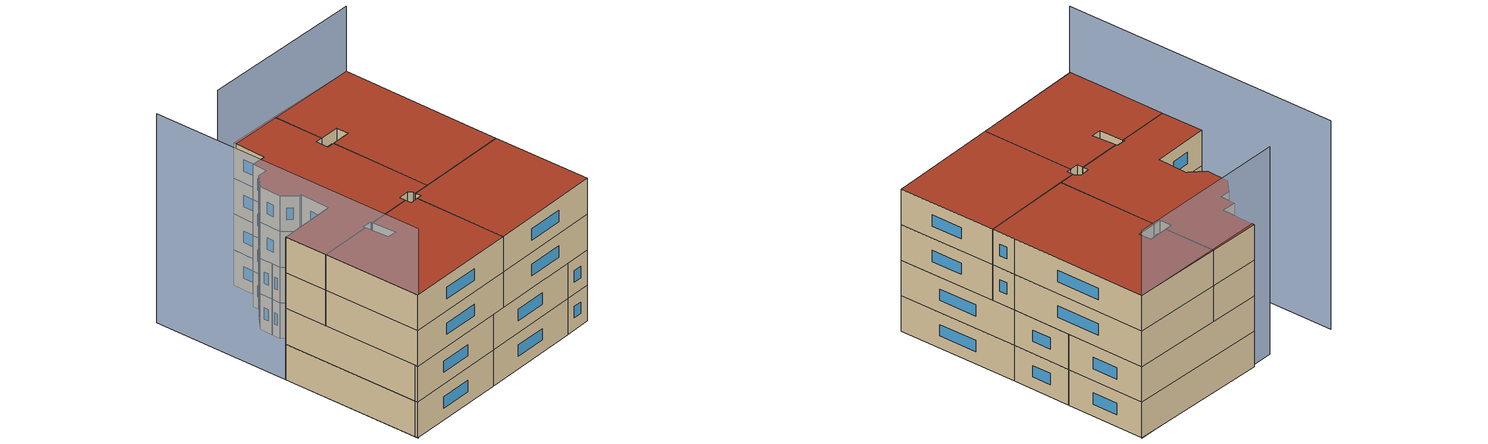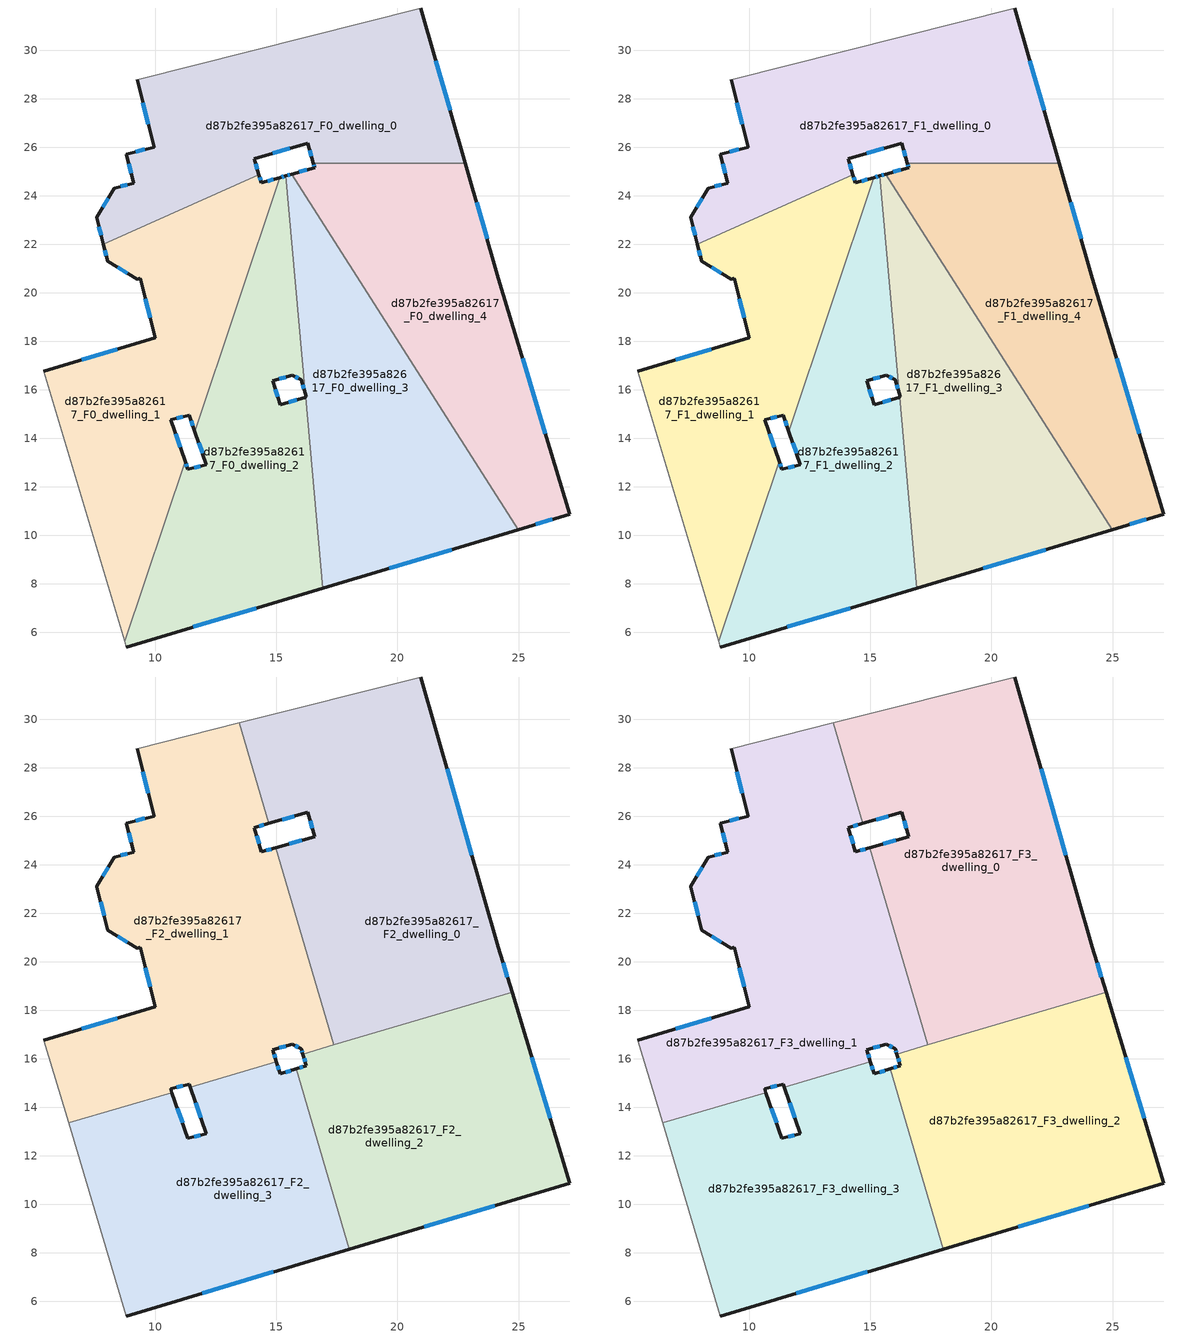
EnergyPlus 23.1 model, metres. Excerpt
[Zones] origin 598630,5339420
d87b2fe395a82617_F0_dwelling_0
 floor ground (EU_floor_Construction): 20.96,31.75 22.8,25.35 16.53,25.35 16.3,26.17 14.1,25.54 14.29,24.88 7.87,22 7.59,23.1 8.31,24.32 9.12,24.53 8.82,25.72 9.97,26.01 9.26,28.78 z0
 wall outside (EU_wall_Construction): 14.29,24.88 14.1,25.54 16.3,26.17 16.53,25.35 / 9.26,28.78 9.97,26.01 8.82,25.72 9.12,24.53 8.31,24.32 7.59,23.1 7.87,22 / 22.8,25.35 20.96,31.75 z0:3
 wall to d87b2fe395a82617_F0_dwelling_1 (EU_wall_Construction): 7.87,22 14.29,24.88 z0:3
 wall adiabatic (EU_wall_Construction): 20.96,31.75 9.26,28.78 z0:3
 wall to d87b2fe395a82617_F0_dwelling_4 (EU_wall_Construction): 16.53,25.35 22.8,25.35 z0:3
 window (EU_Window_Construction): 16.38,25.89 16.45,25.63 / 14.85,25.75 15.55,25.95 / 14.22,25.1 14.16,25.31 / 7.69,22.73 7.78,22.38 / 8.07,23.9 7.84,23.52 / 8.84,24.45 8.59,24.39 / 8.92,25.31 9.02,24.93 / 9.58,25.91 9.21,25.82 / 9.5,27.84 9.73,26.95 / 22.17,27.53 21.59,29.57 z1.02:1.98
d87b2fe395a82617_F0_dwelling_1
 floor ground (EU_floor_Construction): 15.14,24.75 11.64,14.28 11.41,14.96 10.64,14.75 11.24,13.06 8.75,5.62 5.41,16.77 10.01,18.14 9.39,20.59 9.28,20.56 8.05,21.29 7.87,22 14.29,24.88 14.39,24.53 z0
 wall outside (EU_wall_Construction): 7.87,22 8.05,21.29 9.28,20.56 9.39,20.59 10.01,18.14 5.41,16.77 / 15.14,24.75 14.39,24.53 14.29,24.88 / 11.24,13.06 10.64,14.75 11.41,14.96 11.64,14.28 z0:3
 wall to d87b2fe395a82617_F0_dwelling_2 (EU_wall_Construction): 11.64,14.28 15.14,24.75 / 8.75,5.62 11.24,13.06 z0:3
 wall adiabatic (EU_wall_Construction): 5.41,16.77 8.75,5.62 z0:3
 window (EU_Window_Construction): 9.6,19.76 9.8,18.98 / 8.47,21.04 8.86,20.81 / 7.93,21.76 7.99,21.54 / 14.35,24.65 14.32,24.76 / 14.89,24.67 14.64,24.61 / 11.49,14.72 11.56,14.51 / 10.9,14.82 11.15,14.89 / 11.04,13.64 10.85,14.18 / 8.45,17.67 6.98,17.23 z1.02:1.98
d87b2fe395a82617_F0_dwelling_2
 floor ground (EU_floor_Construction): 15.39,24.82 16.2,15.85 16.04,16.4 15.66,16.61 14.86,16.36 15.16,15.38 16.21,15.7 16.92,7.82 8.82,5.39 8.75,5.62 11.24,13.06 11.36,12.71 12.12,12.92 11.64,14.28 15.14,24.75 z0
 wall outside (EU_wall_Construction): 11.64,14.28 12.12,12.92 11.36,12.71 11.24,13.06 / 15.39,24.82 15.14,24.75 / 16.21,15.7 15.16,15.38 14.86,16.36 15.66,16.61 16.04,16.4 16.2,15.85 / 8.82,5.39 16.92,7.82 z0:3
 wall to d87b2fe395a82617_F0_dwelling_3 (EU_wall_Construction): 16.2,15.85 15.39,24.82 / 16.92,7.82 16.21,15.7 z0:3
 wall adiabatic (EU_wall_Construction): 8.75,5.62 8.82,5.39 z0:3
 window (EU_Window_Construction): 11.32,12.83 11.28,12.94 / 11.86,12.85 11.62,12.78 / 11.81,13.81 11.96,13.38 / 15.31,24.79 15.23,24.77 / 16.09,16.22 16.14,16.04 / 15.79,16.54 15.91,16.47 / 15.13,16.44 15.39,16.52 / 15.05,15.71 14.96,16.03 / 15.85,15.59 15.51,15.49 / 11.58,6.21 14.16,6.99 z1.02:1.98
d87b2fe395a82617_F0_dwelling_3
 floor ground (EU_floor_Construction): 15.64,24.89 24.98,10.23 16.92,7.82 16.21,15.7 16.24,15.71 16.2,15.85 15.39,24.82 z0
 wall outside (EU_wall_Construction): 16.2,15.85 16.24,15.71 16.21,15.7 / 15.64,24.89 15.39,24.82 / 16.92,7.82 24.98,10.23 z0:3
 wall to d87b2fe395a82617_F0_dwelling_4 (EU_wall_Construction): 24.98,10.23 15.64,24.89 z0:3
 window (EU_Window_Construction): 15.55,24.87 15.47,24.84 / 19.66,8.64 22.24,9.41 z1.02:1.98
d87b2fe395a82617_F0_dwelling_4
 floor ground (EU_floor_Construction): 22.8,25.35 24.16,20.6 27.1,10.87 24.98,10.23 15.64,24.89 16.58,25.16 16.53,25.35 z0
 wall outside (EU_wall_Construction): 24.98,10.23 27.1,10.87 24.16,20.6 22.8,25.35 / 16.53,25.35 16.58,25.16 15.64,24.89 z0:3
 window (EU_Window_Construction): 25.7,10.44 26.38,10.65 / 16.26,25.07 15.96,24.98 / 16.55,25.28 16.57,25.22 / 23.7,22.22 23.26,23.73 / 26.1,14.18 25.16,17.29 z1.02:1.98
d87b2fe395a82617_F1_dwelling_0
 floor to d87b2fe395a82617_F0_dwelling_0 (EU_floor_Construction): 20.96,31.75 22.8,25.35 16.53,25.35 16.3,26.17 14.1,25.54 14.29,24.88 7.87,22 7.59,23.1 8.31,24.32 9.12,24.53 8.82,25.72 9.97,26.01 9.26,28.78 z3
 wall outside (EU_wall_Construction): 14.29,24.88 14.1,25.54 16.3,26.17 16.53,25.35 / 9.26,28.78 9.97,26.01 8.82,25.72 9.12,24.53 8.31,24.32 7.59,23.1 7.87,22 / 22.8,25.35 20.96,31.75 z3:6
 wall to d87b2fe395a82617_F1_dwelling_1 (EU_wall_Construction): 7.87,22 14.29,24.88 z3:6
 wall adiabatic (EU_wall_Construction): 20.96,31.75 9.26,28.78 z3:6
 wall to d87b2fe395a82617_F1_dwelling_4 (EU_wall_Construction): 16.53,25.35 22.8,25.35 z3:6
 window (EU_Window_Construction): 16.38,25.89 16.45,25.63 / 14.85,25.75 15.55,25.95 / 14.22,25.1 14.16,25.31 / 7.69,22.73 7.78,22.38 / 8.07,23.9 7.84,23.52 / 8.84,24.45 8.59,24.39 / 8.92,25.31 9.02,24.93 / 9.58,25.91 9.21,25.82 / 9.5,27.84 9.73,26.95 / 22.17,27.53 21.59,29.57 z4.02:4.98
d87b2fe395a82617_F1_dwelling_1
 floor to d87b2fe395a82617_F0_dwelling_1 (EU_floor_Construction): 15.14,24.75 11.64,14.28 11.41,14.96 10.64,14.75 11.24,13.06 8.75,5.62 5.41,16.77 10.01,18.14 9.39,20.59 9.28,20.56 8.05,21.29 7.87,22 14.29,24.88 14.39,24.53 z3
 wall outside (EU_wall_Construction): 7.87,22 8.05,21.29 9.28,20.56 9.39,20.59 10.01,18.14 5.41,16.77 / 15.14,24.75 14.39,24.53 14.29,24.88 / 11.24,13.06 10.64,14.75 11.41,14.96 11.64,14.28 z3:6
 wall to d87b2fe395a82617_F1_dwelling_2 (EU_wall_Construction): 11.64,14.28 15.14,24.75 / 8.75,5.62 11.24,13.06 z3:6
 wall adiabatic (EU_wall_Construction): 5.41,16.77 8.75,5.62 z3:6
 window (EU_Window_Construction): 9.6,19.76 9.8,18.98 / 8.47,21.04 8.86,20.81 / 7.93,21.76 7.99,21.54 / 14.35,24.65 14.32,24.76 / 14.89,24.67 14.64,24.61 / 11.49,14.72 11.56,14.51 / 10.9,14.82 11.15,14.89 / 11.04,13.64 10.85,14.18 / 8.45,17.67 6.98,17.23 z4.02:4.98
d87b2fe395a82617_F1_dwelling_2
 floor to d87b2fe395a82617_F0_dwelling_2 (EU_floor_Construction): 15.39,24.82 16.2,15.85 16.04,16.4 15.66,16.61 14.86,16.36 15.16,15.38 16.21,15.7 16.92,7.82 8.82,5.39 8.75,5.62 11.24,13.06 11.36,12.71 12.12,12.92 11.64,14.28 15.14,24.75 z3
 wall outside (EU_wall_Construction): 11.64,14.28 12.12,12.92 11.36,12.71 11.24,13.06 / 15.39,24.82 15.14,24.75 / 16.21,15.7 15.16,15.38 14.86,16.36 15.66,16.61 16.04,16.4 16.2,15.85 / 8.82,5.39 16.92,7.82 z3:6
 wall to d87b2fe395a82617_F1_dwelling_3 (EU_wall_Construction): 16.2,15.85 15.39,24.82 / 16.92,7.82 16.21,15.7 z3:6
 wall adiabatic (EU_wall_Construction): 8.75,5.62 8.82,5.39 z3:6
 window (EU_Window_Construction): 11.32,12.83 11.28,12.94 / 11.86,12.85 11.62,12.78 / 11.81,13.81 11.96,13.38 / 15.31,24.79 15.23,24.77 / 16.09,16.22 16.14,16.04 / 15.79,16.54 15.91,16.47 / 15.13,16.44 15.39,16.52 / 15.05,15.71 14.96,16.03 / 15.85,15.59 15.51,15.49 / 11.58,6.21 14.16,6.99 z4.02:4.98
d87b2fe395a82617_F1_dwelling_3
 floor to d87b2fe395a82617_F0_dwelling_3 (EU_floor_Construction): 15.64,24.89 24.98,10.23 16.92,7.82 16.21,15.7 16.24,15.71 16.2,15.85 15.39,24.82 z3
 wall outside (EU_wall_Construction): 16.2,15.85 16.24,15.71 16.21,15.7 / 15.64,24.89 15.39,24.82 / 16.92,7.82 24.98,10.23 z3:6
 wall to d87b2fe395a82617_F1_dwelling_4 (EU_wall_Construction): 24.98,10.23 15.64,24.89 z3:6
 window (EU_Window_Construction): 15.55,24.87 15.47,24.84 / 19.66,8.64 22.24,9.41 z4.02:4.98
d87b2fe395a82617_F1_dwelling_4
 floor to d87b2fe395a82617_F0_dwelling_4 (EU_floor_Construction): 22.8,25.35 24.16,20.6 27.1,10.87 24.98,10.23 15.64,24.89 16.58,25.16 16.53,25.35 z3
 wall outside (EU_wall_Construction): 24.98,10.23 27.1,10.87 24.16,20.6 22.8,25.35 / 16.53,25.35 16.58,25.16 15.64,24.89 z3:6
 window (EU_Window_Construction): 25.7,10.44 26.38,10.65 / 16.26,25.07 15.96,24.98 / 16.55,25.28 16.57,25.22 / 23.7,22.22 23.26,23.73 / 26.1,14.18 25.16,17.29 z4.02:4.98
d87b2fe395a82617_F2_dwelling_0
 floor to d87b2fe395a82617_F1_dwelling_0 (EU_floor_Construction): 20.96,31.75 22.8,25.35 16.53,25.35 16.3,26.17 14.69,25.71 13.48,29.85 z6
 floor to d87b2fe395a82617_F1_dwelling_4 (EU_floor_Construction): 22.8,25.35 24.16,20.6 24.73,18.73 20.37,17.45 15.64,24.89 16.58,25.16 16.53,25.35 z6
 floor to d87b2fe395a82617_F1_dwelling_3 (EU_floor_Construction): 15.64,24.89 20.37,17.45 17.38,16.57 15.58,22.68 15.39,24.82 z6
 floor to d87b2fe395a82617_F1_dwelling_2 (EU_floor_Construction): 15.39,24.82 15.58,22.68 15.05,24.48 15.14,24.75 z6
 floor to d87b2fe395a82617_F1_dwelling_1 (EU_floor_Construction): 15.14,24.75 15.05,24.48 14.99,24.7 z6
 wall outside (EU_wall_Construction): 14.69,25.71 16.3,26.17 16.58,25.16 14.99,24.7 / 24.73,18.73 24.16,20.6 20.96,31.75 z6:9
 wall to d87b2fe395a82617_F2_dwelling_1 (EU_wall_Construction): 13.47,29.85 14.69,25.71 / 14.99,24.7 17.38,16.57 z6:9
 wall adiabatic (EU_wall_Construction): 20.96,31.75 13.47,29.85 z6:9
 wall to d87b2fe395a82617_F2_dwelling_2 (EU_wall_Construction): 17.38,16.57 24.73,18.73 z6:9
 window (EU_Window_Construction): 16.04,25 15.53,24.86 / 16.4,25.82 16.49,25.5 / 15.24,25.86 15.75,26.01 / 23.07,24.39 22.05,27.95 / 24.54,19.37 24.36,19.97 z7.02:7.98
d87b2fe395a82617_F2_dwelling_1
 floor to d87b2fe395a82617_F1_dwelling_1 (EU_floor_Construction): 14.99,24.7 15.05,24.48 11.87,14.95 11.45,14.83 11.41,14.96 10.64,14.75 10.7,14.6 6.44,13.35 5.41,16.77 10.01,18.14 9.39,20.59 9.28,20.56 8.05,21.29 7.87,22.01 14.29,24.88 14.39,24.53 z6
 floor to d87b2fe395a82617_F1_dwelling_0 (EU_floor_Construction): 13.48,29.85 14.69,25.71 14.1,25.54 14.29,24.88 7.87,22.01 7.59,23.1 8.31,24.32 9.12,24.53 8.82,25.72 9.97,26.01 9.26,28.78 z6
 floor to d87b2fe395a82617_F1_dwelling_2 (EU_floor_Construction): 15.05,24.48 15.58,22.68 16.16,16.21 16.1,16.19 16.04,16.4 15.66,16.61 14.86,16.36 15.01,15.87 11.87,14.95 z6
 floor to d87b2fe395a82617_F1_dwelling_3 (EU_floor_Construction): 15.58,22.68 17.38,16.57 16.16,16.21 z6
 wall outside (EU_wall_Construction): 15.01,15.87 14.86,16.36 15.66,16.61 16.04,16.4 16.1,16.19 / 10.7,14.6 10.64,14.75 11.41,14.96 11.45,14.83 / 9.26,28.78 9.97,26.01 8.82,25.72 9.12,24.53 8.31,24.32 7.59,23.1 7.6,23.07 8.05,21.29 9.28,20.56 9.39,20.59 10.01,18.14 5.41,16.77 / 14.99,24.7 14.39,24.53 14.1,25.54 14.69,25.71 z6:9
 wall to d87b2fe395a82617_F2_dwelling_3 (EU_wall_Construction): 11.45,14.83 15.01,15.87 / 6.44,13.35 10.7,14.6 z6:9
 wall adiabatic (EU_wall_Construction): 5.41,16.77 6.44,13.35 / 13.47,29.85 9.26,28.78 z6:9
 wall to d87b2fe395a82617_F2_dwelling_2 (EU_wall_Construction): 16.1,16.19 17.38,16.57 z6:9
 window (EU_Window_Construction): 15.79,16.54 15.91,16.47 / 15.13,16.44 15.39,16.52 / 14.96,16.04 14.91,16.19 / 10.9,14.82 11.15,14.89 / 8.45,17.67 6.98,17.23 / 9.6,19.76 9.8,18.98 / 8.47,21.04 8.86,20.81 / 7.75,22.47 7.9,21.9 / 8.07,23.9 7.84,23.52 / 8.84,24.45 8.59,24.39 / 8.92,25.31 9.02,24.93 / 9.58,25.91 9.21,25.82 / 9.5,27.84 9.73,26.95 / 14.3,25.59 14.49,25.65 / 14.29,24.87 14.2,25.2 / 14.78,24.65 14.59,24.59 / 16.06,16.33 16.08,16.26 z7.02:7.98
d87b2fe395a82617_F2_dwelling_2
 floor to d87b2fe395a82617_F1_dwelling_3 (EU_floor_Construction): 20.37,17.45 24.98,10.23 18.01,8.14 16.4,13.63 16.21,15.7 16.24,15.71 16.2,15.85 16.16,16.21 z6
 floor to d87b2fe395a82617_F1_dwelling_2 (EU_floor_Construction): 16.21,15.7 16.4,13.63 15.82,15.58 z6; 16.16,16.21 16.2,15.85 16.1,16.19 z6
 floor to d87b2fe395a82617_F1_dwelling_4 (EU_floor_Construction): 24.73,18.73 27.1,10.87 24.98,10.23 20.37,17.45 z6
 wall outside (EU_wall_Construction): 18.01,8.14 27.1,10.87 24.73,18.73 / 16.1,16.19 16.24,15.71 15.82,15.58 z6:9
 wall to d87b2fe395a82617_F2_dwelling_3 (EU_wall_Construction): 15.82,15.58 18.01,8.14 z6:9
 window (EU_Window_Construction): 26.3,13.54 25.54,16.06 / 21.11,9.07 24.01,9.94 / 16.1,15.66 15.97,15.62 / 16.15,16.03 16.19,15.87 z7.02:7.98
d87b2fe395a82617_F2_dwelling_3
 floor to d87b2fe395a82617_F1_dwelling_2 (EU_floor_Construction): 15.82,15.58 16.4,13.63 16.92,7.82 8.82,5.39 8.75,5.62 11.24,13.06 11.36,12.71 12.12,12.92 11.64,14.28 11.87,14.95 15.01,15.87 15.16,15.38 z6
 floor to d87b2fe395a82617_F1_dwelling_1 (EU_floor_Construction): 11.87,14.95 11.64,14.28 11.45,14.83 z6; 10.7,14.6 11.24,13.06 8.75,5.62 6.44,13.35 z6
 floor to d87b2fe395a82617_F1_dwelling_3 (EU_floor_Construction): 16.4,13.63 18.01,8.14 16.92,7.82 z6
 wall outside (EU_wall_Construction): 11.45,14.83 12.12,12.92 11.36,12.71 10.7,14.6 / 15.82,15.58 15.16,15.38 15.01,15.87 / 8.82,5.39 18.01,8.14 z6:9
 wall adiabatic (EU_wall_Construction): 6.44,13.35 8.82,5.39 z6:9
 window (EU_Window_Construction): 11.86,12.85 11.62,12.78 / 11.68,14.18 11.89,13.57 / 15.11,15.55 15.06,15.7 / 15.6,15.51 15.38,15.45 / 11.95,6.33 14.88,7.2 / 11.13,13.36 10.92,13.96 z7.02:7.98
d87b2fe395a82617_F3_dwelling_0
 floor to d87b2fe395a82617_F2_dwelling_0 (EU_floor_Construction): 20.96,31.75 24.16,20.6 24.73,18.73 17.38,16.57 14.99,24.7 16.58,25.16 16.3,26.17 14.69,25.71 13.47,29.85 z9
 wall outside (EU_wall_Construction): 14.69,25.71 16.3,26.17 16.58,25.16 14.99,24.7 / 24.73,18.73 24.16,20.6 20.96,31.75 z9:12
 wall to d87b2fe395a82617_F3_dwelling_1 (EU_wall_Construction): 13.47,29.85 14.69,25.71 / 14.99,24.7 17.38,16.57 z9:12
 wall adiabatic (EU_wall_Construction): 20.96,31.75 13.47,29.85 z9:12
 wall to d87b2fe395a82617_F3_dwelling_2 (EU_wall_Construction): 17.38,16.57 24.73,18.73 z9:12
 window (EU_Window_Construction): 16.04,25 15.53,24.86 / 16.4,25.82 16.49,25.5 / 15.24,25.86 15.75,26.01 / 23.07,24.39 22.05,27.95 / 24.54,19.37 24.36,19.97 z10.02:10.98
 roof outside (EU_roof_Construction): 24.73,18.73 24.16,20.6 20.96,31.75 13.47,29.85 14.69,25.71 16.3,26.17 16.58,25.16 14.99,24.7 17.38,16.57 z12
d87b2fe395a82617_F3_dwelling_1
 floor to d87b2fe395a82617_F2_dwelling_1 (EU_floor_Construction): 13.47,29.85 14.69,25.71 14.1,25.54 14.39,24.53 14.99,24.7 17.38,16.57 16.1,16.19 16.04,16.4 15.66,16.61 14.86,16.36 15.01,15.87 11.45,14.83 11.41,14.96 10.64,14.75 10.7,14.6 6.44,13.35 5.41,16.77 10.01,18.14 9.39,20.59 9.28,20.56 8.05,21.29 7.6,23.07 7.59,23.1 8.31,24.32 9.12,24.53 8.82,25.72 9.97,26.01 9.26,28.78 z9
 wall outside (EU_wall_Construction): 15.01,15.87 14.86,16.36 15.66,16.61 16.04,16.4 16.1,16.19 / 10.7,14.6 10.64,14.75 11.41,14.96 11.45,14.83 / 9.26,28.78 9.97,26.01 8.82,25.72 9.12,24.53 8.31,24.32 7.59,23.1 7.6,23.07 8.05,21.29 9.28,20.56 9.39,20.59 10.01,18.14 5.41,16.77 / 14.99,24.7 14.39,24.53 14.1,25.54 14.69,25.71 z9:12
 wall to d87b2fe395a82617_F3_dwelling_3 (EU_wall_Construction): 11.45,14.83 15.01,15.87 / 6.44,13.35 10.7,14.6 z9:12
 wall adiabatic (EU_wall_Construction): 5.41,16.77 6.44,13.35 / 13.47,29.85 9.26,28.78 z9:12
 wall to d87b2fe395a82617_F3_dwelling_2 (EU_wall_Construction): 16.1,16.19 17.38,16.57 z9:12
 window (EU_Window_Construction): 15.79,16.54 15.91,16.47 / 15.13,16.44 15.39,16.52 / 14.96,16.04 14.91,16.19 / 10.9,14.82 11.15,14.89 / 8.45,17.67 6.98,17.23 / 9.6,19.76 9.8,18.98 / 8.47,21.04 8.86,20.81 / 7.75,22.47 7.9,21.9 / 8.07,23.9 7.84,23.52 / 8.84,24.45 8.59,24.39 / 8.92,25.31 9.02,24.93 / 9.58,25.91 9.21,25.82 / 9.5,27.84 9.73,26.95 / 14.3,25.59 14.49,25.65 / 14.29,24.87 14.2,25.2 / 14.78,24.65 14.59,24.59 / 16.06,16.33 16.08,16.26 z10.02:10.98
 roof outside (EU_roof_Construction): 16.1,16.19 17.38,16.57 14.99,24.7 14.39,24.53 14.1,25.54 14.69,25.71 13.47,29.85 9.26,28.78 9.97,26.01 8.82,25.72 9.12,24.53 8.31,24.32 7.59,23.1 7.6,23.07 8.05,21.29 9.28,20.56 9.39,20.59 10.01,18.14 5.41,16.77 6.44,13.35 10.7,14.6 10.64,14.75 11.41,14.96 11.45,14.83 15.01,15.87 14.86,16.36 15.66,16.61 16.04,16.4 z12
d87b2fe395a82617_F3_dwelling_2
 floor to d87b2fe395a82617_F2_dwelling_2 (EU_floor_Construction): 24.73,18.73 27.1,10.87 18.01,8.14 15.82,15.58 16.24,15.71 16.1,16.19 z9
 wall outside (EU_wall_Construction): 18.01,8.14 27.1,10.87 24.73,18.73 / 16.1,16.19 16.24,15.71 15.82,15.58 z9:12
 wall to d87b2fe395a82617_F3_dwelling_3 (EU_wall_Construction): 15.82,15.58 18.01,8.14 z9:12
 window (EU_Window_Construction): 26.3,13.54 25.54,16.06 / 21.11,9.07 24.01,9.94 / 16.1,15.66 15.97,15.62 / 16.15,16.03 16.19,15.87 z10.02:10.98
 roof outside (EU_roof_Construction): 27.1,10.87 24.73,18.73 16.1,16.19 16.24,15.71 15.82,15.58 18.01,8.14 z12
d87b2fe395a82617_F3_dwelling_3
 floor to d87b2fe395a82617_F2_dwelling_3 (EU_floor_Construction): 15.82,15.58 18.01,8.14 8.82,5.39 6.44,13.35 10.7,14.6 11.36,12.71 12.12,12.92 11.45,14.83 15.01,15.87 15.16,15.38 z9
 wall outside (EU_wall_Construction): 11.45,14.83 12.12,12.92 11.36,12.71 10.7,14.6 / 15.82,15.58 15.16,15.38 15.01,15.87 / 8.82,5.39 18.01,8.14 z9:12
 wall adiabatic (EU_wall_Construction): 6.44,13.35 8.82,5.39 z9:12
 window (EU_Window_Construction): 11.86,12.85 11.62,12.78 / 11.68,14.18 11.89,13.57 / 15.11,15.55 15.06,15.7 / 15.6,15.51 15.38,15.45 / 11.95,6.33 14.88,7.2 / 11.13,13.36 10.92,13.96 z10.02:10.98
 roof outside (EU_roof_Construction): 18.01,8.14 15.82,15.58 15.16,15.38 15.01,15.87 11.45,14.83 12.12,12.92 11.36,12.71 10.7,14.6 6.44,13.35 8.82,5.39 z12
shading: 2.08,27.9 8.83,5.35 z0:17.6; 20.96,31.75 7.43,28.06 z0:17.5
[Building]
EU S2 Campaign: North Axis=0; Terrain=City; Solar Distribution=FullExterior
[Site:Location]
Vienna: Latitude=48; Longitude=16.5; Time Zone=1; Elevation=183
[SizingPeriod:WeatherFileDays]
AnnualSizingPeriod: Begin Month=1; Begin Day of Month=1; End Month=12; End Day of Month=31; Day of Week for Start Day=Monday; Use Weather File Daylight Saving Period=No; Use Weather File Rain and Snow Indicators=No
[MATERIAL]
EU_InternalMass_Material: Roughness=MediumRough; Thickness=0.1; Conductivity=1; Density=1800; Specific Heat=900; Thermal Absorptance=0.9; Solar Absorptance=0.7; Visible Absorptance=0.7
[MATERIAL:NOMASS] Roughness=MediumRough; Thermal Absorptance=0.9; Solar Absorptance=0.7; Visible Absorptance=0.7
Name | Thermal Resistance
EU_wall_NoMass | 0.942466
EU_roof_NoMass | 0.551687
EU_floor_NoMass | 0.66527
[WINDOWMATERIAL:SIMPLEGLAZINGSYSTEM]
EU_Window_SimpleGlazing: UFactor=2.03367; Solar Heat Gain Coefficient=0.65; Visible Transmittance=0.65
[CONSTRUCTION]
EU_wall_Construction: EU_wall_NoMass
EU_roof_Construction: EU_roof_NoMass
EU_floor_Construction: EU_floor_NoMass
EU_Window_Construction: EU_Window_SimpleGlazing
EU_InternalMass_Construction: EU_InternalMass_Material
[ZONE] Type=1; Multiplier=1; Ceiling Height=autocalculate; Floor Area=autocalculate; Part of Total Floor Area=Yes
Name | Volume
d87b2fe395a82617_F0_dwelling_0; d87b2fe395a82617_F1_dwelling_0 | 217.359
d87b2fe395a82617_F2_dwelling_0; d87b2fe395a82617_F3_dwelling_0 | 310.164
d87b2fe395a82617_F0_dwelling_1; d87b2fe395a82617_F1_dwelling_1 | 217.362
d87b2fe395a82617_F2_dwelling_1; d87b2fe395a82617_F3_dwelling_1 | 310.137
d87b2fe395a82617_F0_dwelling_2; d87b2fe395a82617_F1_dwelling_2 | 217.357
d87b2fe395a82617_F2_dwelling_2; d87b2fe395a82617_F3_dwelling_2 | 233.264
d87b2fe395a82617_F0_dwelling_3; d87b2fe395a82617_F1_dwelling_3 | 217.363
d87b2fe395a82617_F2_dwelling_3; d87b2fe395a82617_F3_dwelling_3 | 233.258
d87b2fe395a82617_F0_dwelling_4; d87b2fe395a82617_F1_dwelling_4 | 217.365
[INTERNALMASS] Construction=EU_InternalMass_Construction
Name | Zone or ZoneList | Surface Area
d87b2fe395a82617_F0_dwelling_0_EU_InternalMass | d87b2fe395a82617_F0_dwelling_0 | 72.4533
d87b2fe395a82617_F0_dwelling_1_EU_InternalMass | d87b2fe395a82617_F0_dwelling_1 | 72.4546
d87b2fe395a82617_F0_dwelling_2_EU_InternalMass | d87b2fe395a82617_F0_dwelling_2 | 72.4524
d87b2fe395a82617_F0_dwelling_3_EU_InternalMass | d87b2fe395a82617_F0_dwelling_3 | 72.4539
d87b2fe395a82617_F0_dwelling_4_EU_InternalMass | d87b2fe395a82617_F0_dwelling_4 | 72.4552
d87b2fe395a82617_F1_dwelling_0_EU_InternalMass | d87b2fe395a82617_F1_dwelling_0 | 72.4533
d87b2fe395a82617_F1_dwelling_1_EU_InternalMass | d87b2fe395a82617_F1_dwelling_1 | 72.4546
d87b2fe395a82617_F1_dwelling_2_EU_InternalMass | d87b2fe395a82617_F1_dwelling_2 | 72.4524
d87b2fe395a82617_F1_dwelling_3_EU_InternalMass | d87b2fe395a82617_F1_dwelling_3 | 72.4539
d87b2fe395a82617_F1_dwelling_4_EU_InternalMass | d87b2fe395a82617_F1_dwelling_4 | 72.4552
d87b2fe395a82617_F2_dwelling_0_EU_InternalMass | d87b2fe395a82617_F2_dwelling_0 | 103.389
d87b2fe395a82617_F2_dwelling_1_EU_InternalMass | d87b2fe395a82617_F2_dwelling_1 | 103.38
d87b2fe395a82617_F2_dwelling_2_EU_InternalMass | d87b2fe395a82617_F2_dwelling_2 | 77.7526
d87b2fe395a82617_F2_dwelling_3_EU_InternalMass | d87b2fe395a82617_F2_dwelling_3 | 77.7533
d87b2fe395a82617_F3_dwelling_0_EU_InternalMass | d87b2fe395a82617_F3_dwelling_0 | 103.389
d87b2fe395a82617_F3_dwelling_1_EU_InternalMass | d87b2fe395a82617_F3_dwelling_1 | 103.38
d87b2fe395a82617_F3_dwelling_2_EU_InternalMass | d87b2fe395a82617_F3_dwelling_2 | 77.7526
d87b2fe395a82617_F3_dwelling_3_EU_InternalMass | d87b2fe395a82617_F3_dwelling_3 | 77.7533
[OTHEREQUIPMENT] Fuel Type=Electricity; Design Level Calculation Method=Watts/Area; Power per Zone Floor Area=1; Fraction Latent=0; Fraction Radiant=0; Fraction Lost=0; Carbon Dioxide Generation Rate=0; EndUse Subcategory=EU_Step8_InternalGains
Name | Zone or ZoneList or Space or SpaceList | Schedule
EU_Step8_InternalGain_d87b2fe395a82617_F0_dwelling_0_f000 | d87b2fe395a82617_F0_dwelling_0 | EU_Step8_GainSchedule_d87b2fe395a82617_F0_dwelling_0_f000
EU_Step8_InternalGain_d87b2fe395a82617_F0_dwelling_1_f000 | d87b2fe395a82617_F0_dwelling_1 | EU_Step8_GainSchedule_d87b2fe395a82617_F0_dwelling_1_f000
EU_Step8_InternalGain_d87b2fe395a82617_F0_dwelling_2_f000 | d87b2fe395a82617_F0_dwelling_2 | EU_Step8_GainSchedule_d87b2fe395a82617_F0_dwelling_2_f000
EU_Step8_InternalGain_d87b2fe395a82617_F0_dwelling_3_f000 | d87b2fe395a82617_F0_dwelling_3 | EU_Step8_GainSchedule_d87b2fe395a82617_F0_dwelling_3_f000
EU_Step8_InternalGain_d87b2fe395a82617_F0_dwelling_4_f000 | d87b2fe395a82617_F0_dwelling_4 | EU_Step8_GainSchedule_d87b2fe395a82617_F0_dwelling_4_f000
EU_Step8_InternalGain_d87b2fe395a82617_F1_dwelling_0_f000 | d87b2fe395a82617_F1_dwelling_0 | EU_Step8_GainSchedule_d87b2fe395a82617_F1_dwelling_0_f000
EU_Step8_InternalGain_d87b2fe395a82617_F1_dwelling_1_f000 | d87b2fe395a82617_F1_dwelling_1 | EU_Step8_GainSchedule_d87b2fe395a82617_F1_dwelling_1_f000
EU_Step8_InternalGain_d87b2fe395a82617_F1_dwelling_2_f000 | d87b2fe395a82617_F1_dwelling_2 | EU_Step8_GainSchedule_d87b2fe395a82617_F1_dwelling_2_f000
EU_Step8_InternalGain_d87b2fe395a82617_F1_dwelling_3_f000 | d87b2fe395a82617_F1_dwelling_3 | EU_Step8_GainSchedule_d87b2fe395a82617_F1_dwelling_3_f000
EU_Step8_InternalGain_d87b2fe395a82617_F1_dwelling_4_f000 | d87b2fe395a82617_F1_dwelling_4 | EU_Step8_GainSchedule_d87b2fe395a82617_F1_dwelling_4_f000
EU_Step8_InternalGain_d87b2fe395a82617_F2_dwelling_0_f000 | d87b2fe395a82617_F2_dwelling_0 | EU_Step8_GainSchedule_d87b2fe395a82617_F2_dwelling_0_f000
EU_Step8_InternalGain_d87b2fe395a82617_F2_dwelling_1_f000 | d87b2fe395a82617_F2_dwelling_1 | EU_Step8_GainSchedule_d87b2fe395a82617_F2_dwelling_1_f000
EU_Step8_InternalGain_d87b2fe395a82617_F2_dwelling_2_f000 | d87b2fe395a82617_F2_dwelling_2 | EU_Step8_GainSchedule_d87b2fe395a82617_F2_dwelling_2_f000
EU_Step8_InternalGain_d87b2fe395a82617_F2_dwelling_3_f000 | d87b2fe395a82617_F2_dwelling_3 | EU_Step8_GainSchedule_d87b2fe395a82617_F2_dwelling_3_f000
EU_Step8_InternalGain_d87b2fe395a82617_F3_dwelling_0_f000 | d87b2fe395a82617_F3_dwelling_0 | EU_Step8_GainSchedule_d87b2fe395a82617_F3_dwelling_0_f000
EU_Step8_InternalGain_d87b2fe395a82617_F3_dwelling_1_f000 | d87b2fe395a82617_F3_dwelling_1 | EU_Step8_GainSchedule_d87b2fe395a82617_F3_dwelling_1_f000
EU_Step8_InternalGain_d87b2fe395a82617_F3_dwelling_2_f000 | d87b2fe395a82617_F3_dwelling_2 | EU_Step8_GainSchedule_d87b2fe395a82617_F3_dwelling_2_f000
EU_Step8_InternalGain_d87b2fe395a82617_F3_dwelling_3_f000 | d87b2fe395a82617_F3_dwelling_3 | EU_Step8_GainSchedule_d87b2fe395a82617_F3_dwelling_3_f000
[ZONEVENTILATION:DESIGNFLOWRATE] Schedule=EU_AlwaysOn; Design Flow Rate Calculation Method=AirChanges/Hour; Air Changes per Hour=0.530523; Ventilation Type=Natural; Fan Pressure Rise=0; Fan Total Efficiency=1; Constant Term Coefficient=1; Temperature Term Coefficient=0; Velocity Term Coefficient=0; Velocity Squared Term Coefficient=0; Minimum Indoor Temperature=-100; Maximum Indoor Temperature=100; Delta Temperature=-100; Minimum Outdoor Temperature=-100; Maximum Outdoor Temperature=100; Maximum Wind Speed=40
Name | Zone or ZoneList or Space or SpaceList
EU_ConstantAir_d87b2fe395a82617_F0_dwelling_0 | d87b2fe395a82617_F0_dwelling_0
EU_ConstantAir_d87b2fe395a82617_F0_dwelling_1 | d87b2fe395a82617_F0_dwelling_1
EU_ConstantAir_d87b2fe395a82617_F0_dwelling_2 | d87b2fe395a82617_F0_dwelling_2
EU_ConstantAir_d87b2fe395a82617_F0_dwelling_3 | d87b2fe395a82617_F0_dwelling_3
EU_ConstantAir_d87b2fe395a82617_F0_dwelling_4 | d87b2fe395a82617_F0_dwelling_4
EU_ConstantAir_d87b2fe395a82617_F1_dwelling_0 | d87b2fe395a82617_F1_dwelling_0
EU_ConstantAir_d87b2fe395a82617_F1_dwelling_1 | d87b2fe395a82617_F1_dwelling_1
EU_ConstantAir_d87b2fe395a82617_F1_dwelling_2 | d87b2fe395a82617_F1_dwelling_2
EU_ConstantAir_d87b2fe395a82617_F1_dwelling_3 | d87b2fe395a82617_F1_dwelling_3
EU_ConstantAir_d87b2fe395a82617_F1_dwelling_4 | d87b2fe395a82617_F1_dwelling_4
EU_ConstantAir_d87b2fe395a82617_F2_dwelling_0 | d87b2fe395a82617_F2_dwelling_0
EU_ConstantAir_d87b2fe395a82617_F2_dwelling_1 | d87b2fe395a82617_F2_dwelling_1
EU_ConstantAir_d87b2fe395a82617_F2_dwelling_2 | d87b2fe395a82617_F2_dwelling_2
EU_ConstantAir_d87b2fe395a82617_F2_dwelling_3 | d87b2fe395a82617_F2_dwelling_3
EU_ConstantAir_d87b2fe395a82617_F3_dwelling_0 | d87b2fe395a82617_F3_dwelling_0
EU_ConstantAir_d87b2fe395a82617_F3_dwelling_1 | d87b2fe395a82617_F3_dwelling_1
EU_ConstantAir_d87b2fe395a82617_F3_dwelling_2 | d87b2fe395a82617_F3_dwelling_2
EU_ConstantAir_d87b2fe395a82617_F3_dwelling_3 | d87b2fe395a82617_F3_dwelling_3
[HVACTEMPLATE:THERMOSTAT] Constant Heating Setpoint=20; Constant Cooling Setpoint=50
EU_HeatOnly_d87b2fe395a82617_F0_dwelling_0; EU_HeatOnly_d87b2fe395a82617_F0_dwelling_1; EU_HeatOnly_d87b2fe395a82617_F0_dwelling_2; EU_HeatOnly_d87b2fe395a82617_F0_dwelling_3; EU_HeatOnly_d87b2fe395a82617_F0_dwelling_4; EU_HeatOnly_d87b2fe395a82617_F1_dwelling_0; EU_HeatOnly_d87b2fe395a82617_F1_dwelling_1; EU_HeatOnly_d87b2fe395a82617_F1_dwelling_2; EU_HeatOnly_d87b2fe395a82617_F1_dwelling_3; EU_HeatOnly_d87b2fe395a82617_F1_dwelling_4; EU_HeatOnly_d87b2fe395a82617_F2_dwelling_0; EU_HeatOnly_d87b2fe395a82617_F2_dwelling_1; EU_HeatOnly_d87b2fe395a82617_F2_dwelling_2; EU_HeatOnly_d87b2fe395a82617_F2_dwelling_3; EU_HeatOnly_d87b2fe395a82617_F3_dwelling_0; EU_HeatOnly_d87b2fe395a82617_F3_dwelling_1; EU_HeatOnly_d87b2fe395a82617_F3_dwelling_2; EU_HeatOnly_d87b2fe395a82617_F3_dwelling_3
[HVACTEMPLATE:ZONE:IDEALLOADSAIRSYSTEM] System Availability Schedule=EU_AlwaysOn; Maximum Heating Supply Air Temperature=50; Minimum Cooling Supply Air Temperature=13; Maximum Heating Supply Air Humidity Ratio=0.0156; Minimum Cooling Supply Air Humidity Ratio=0.0077; Heating Limit=NoLimit; Cooling Limit=NoLimit; Heating Availability Schedule=EU_AlwaysOn; Cooling Availability Schedule=EU_CoolingOff; Dehumidification Control Type=ConstantSensibleHeatRatio; Cooling Sensible Heat Ratio=0.7; Dehumidification Setpoint=60; Humidification Control Type=None; Humidification Setpoint=30; Outdoor Air Method=None; Outdoor Air Flow Rate per Person=0.00944; Outdoor Air Flow Rate per Zone Floor Area=0; Outdoor Air Flow Rate per Zone=0; Demand Controlled Ventilation Type=None; Outdoor Air Economizer Type=NoEconomizer; Heat Recovery Type=None; Sensible Heat Recovery Effectiveness=0.7; Latent Heat Recovery Effectiveness=0.65
Name | Template Thermostat
d87b2fe395a82617_F0_dwelling_0 | EU_HeatOnly_d87b2fe395a82617_F0_dwelling_0
d87b2fe395a82617_F0_dwelling_1 | EU_HeatOnly_d87b2fe395a82617_F0_dwelling_1
d87b2fe395a82617_F0_dwelling_2 | EU_HeatOnly_d87b2fe395a82617_F0_dwelling_2
d87b2fe395a82617_F0_dwelling_3 | EU_HeatOnly_d87b2fe395a82617_F0_dwelling_3
d87b2fe395a82617_F0_dwelling_4 | EU_HeatOnly_d87b2fe395a82617_F0_dwelling_4
d87b2fe395a82617_F1_dwelling_0 | EU_HeatOnly_d87b2fe395a82617_F1_dwelling_0
d87b2fe395a82617_F1_dwelling_1 | EU_HeatOnly_d87b2fe395a82617_F1_dwelling_1
d87b2fe395a82617_F1_dwelling_2 | EU_HeatOnly_d87b2fe395a82617_F1_dwelling_2
d87b2fe395a82617_F1_dwelling_3 | EU_HeatOnly_d87b2fe395a82617_F1_dwelling_3
d87b2fe395a82617_F1_dwelling_4 | EU_HeatOnly_d87b2fe395a82617_F1_dwelling_4
d87b2fe395a82617_F2_dwelling_0 | EU_HeatOnly_d87b2fe395a82617_F2_dwelling_0
d87b2fe395a82617_F2_dwelling_1 | EU_HeatOnly_d87b2fe395a82617_F2_dwelling_1
d87b2fe395a82617_F2_dwelling_2 | EU_HeatOnly_d87b2fe395a82617_F2_dwelling_2
d87b2fe395a82617_F2_dwelling_3 | EU_HeatOnly_d87b2fe395a82617_F2_dwelling_3
d87b2fe395a82617_F3_dwelling_0 | EU_HeatOnly_d87b2fe395a82617_F3_dwelling_0
d87b2fe395a82617_F3_dwelling_1 | EU_HeatOnly_d87b2fe395a82617_F3_dwelling_1
d87b2fe395a82617_F3_dwelling_2 | EU_HeatOnly_d87b2fe395a82617_F3_dwelling_2
d87b2fe395a82617_F3_dwelling_3 | EU_HeatOnly_d87b2fe395a82617_F3_dwelling_3
[SIZING:ZONE] Zone Cooling Design Supply Air Temperature Input Method=SupplyAirTemperature; Zone Cooling Design Supply Air Temperature=13; Zone Heating Design Supply Air Temperature Input Method=SupplyAirTemperature; Zone Heating Design Supply Air Temperature=50; Zone Cooling Design Supply Air Humidity Ratio=0.008; Zone Heating Design Supply Air Humidity Ratio=0.008; Cooling Design Air Flow Method=DesignDay; Cooling Design Air Flow Rate=0; Cooling Minimum Air Flow per Zone Floor Area=0.000762; Cooling Minimum Air Flow=0; Cooling Minimum Air Flow Fraction=0.2; Heating Design Air Flow Method=DesignDay; Heating Design Air Flow Rate=0; Heating Maximum Air Flow per Zone Floor Area=0.002032; Heating Maximum Air Flow=0.141576; Heating Maximum Air Flow Fraction=0.3; Account for Dedicated Outdoor Air System=No; Dedicated Outdoor Air System Control Strategy=NeutralSupplyAir; Dedicated Outdoor Air Low Setpoint Temperature for Design=autosize; Dedicated Outdoor Air High Setpoint Temperature for Design=autosize; Zone Load Sizing Method=Sensible Load Only No Latent Load; Zone Latent Cooling Design Supply Air Humidity Ratio Input Method=HumidityRatioDifference; Zone Cooling Design Supply Air Humidity Ratio Difference=0.005; Zone Latent Heating Design Supply Air Humidity Ratio Input Method=HumidityRatioDifference; Zone Humidification Design Supply Air Humidity Ratio Difference=0.005
d87b2fe395a82617_F0_dwelling_0; d87b2fe395a82617_F0_dwelling_1; d87b2fe395a82617_F0_dwelling_2; d87b2fe395a82617_F0_dwelling_3; d87b2fe395a82617_F0_dwelling_4; d87b2fe395a82617_F1_dwelling_0; d87b2fe395a82617_F1_dwelling_1; d87b2fe395a82617_F1_dwelling_2; d87b2fe395a82617_F1_dwelling_3; d87b2fe395a82617_F1_dwelling_4; d87b2fe395a82617_F2_dwelling_0; d87b2fe395a82617_F2_dwelling_1; d87b2fe395a82617_F2_dwelling_2; d87b2fe395a82617_F2_dwelling_3; d87b2fe395a82617_F3_dwelling_0; d87b2fe395a82617_F3_dwelling_1; d87b2fe395a82617_F3_dwelling_2; d87b2fe395a82617_F3_dwelling_3
[SCHEDULE:CONSTANT]
Name | Hourly Value
EU_AlwaysOn | 1
EU_CoolingOff | 0
[SCHEDULE:FILE] Column Number=1; Rows to Skip at Top=0; Number of Hours of Data=8760; Column Separator=Comma; Interpolate to Timestep=No; Minutes per Item=60; Adjust Schedule for Daylight Savings=Yes
Name | File
EU_Step8_GainSchedule_d87b2fe395a82617_F0_dwelling_0_f000 | ../../schedules/d87b2fe395a82617/d87b2fe395a82617_F0_dwelling_0_f000_gain.csv
EU_Step8_GainSchedule_d87b2fe395a82617_F0_dwelling_1_f000 | ../../schedules/d87b2fe395a82617/d87b2fe395a82617_F0_dwelling_1_f000_gain.csv
EU_Step8_GainSchedule_d87b2fe395a82617_F0_dwelling_2_f000 | ../../schedules/d87b2fe395a82617/d87b2fe395a82617_F0_dwelling_2_f000_gain.csv
EU_Step8_GainSchedule_d87b2fe395a82617_F0_dwelling_3_f000 | ../../schedules/d87b2fe395a82617/d87b2fe395a82617_F0_dwelling_3_f000_gain.csv
EU_Step8_GainSchedule_d87b2fe395a82617_F0_dwelling_4_f000 | ../../schedules/d87b2fe395a82617/d87b2fe395a82617_F0_dwelling_4_f000_gain.csv
EU_Step8_GainSchedule_d87b2fe395a82617_F1_dwelling_0_f000 | ../../schedules/d87b2fe395a82617/d87b2fe395a82617_F1_dwelling_0_f000_gain.csv
EU_Step8_GainSchedule_d87b2fe395a82617_F1_dwelling_1_f000 | ../../schedules/d87b2fe395a82617/d87b2fe395a82617_F1_dwelling_1_f000_gain.csv
EU_Step8_GainSchedule_d87b2fe395a82617_F1_dwelling_2_f000 | ../../schedules/d87b2fe395a82617/d87b2fe395a82617_F1_dwelling_2_f000_gain.csv
EU_Step8_GainSchedule_d87b2fe395a82617_F1_dwelling_3_f000 | ../../schedules/d87b2fe395a82617/d87b2fe395a82617_F1_dwelling_3_f000_gain.csv
EU_Step8_GainSchedule_d87b2fe395a82617_F1_dwelling_4_f000 | ../../schedules/d87b2fe395a82617/d87b2fe395a82617_F1_dwelling_4_f000_gain.csv
EU_Step8_GainSchedule_d87b2fe395a82617_F2_dwelling_0_f000 | ../../schedules/d87b2fe395a82617/d87b2fe395a82617_F2_dwelling_0_f000_gain.csv
EU_Step8_GainSchedule_d87b2fe395a82617_F2_dwelling_1_f000 | ../../schedules/d87b2fe395a82617/d87b2fe395a82617_F2_dwelling_1_f000_gain.csv
EU_Step8_GainSchedule_d87b2fe395a82617_F2_dwelling_2_f000 | ../../schedules/d87b2fe395a82617/d87b2fe395a82617_F2_dwelling_2_f000_gain.csv
EU_Step8_GainSchedule_d87b2fe395a82617_F2_dwelling_3_f000 | ../../schedules/d87b2fe395a82617/d87b2fe395a82617_F2_dwelling_3_f000_gain.csv
EU_Step8_GainSchedule_d87b2fe395a82617_F3_dwelling_0_f000 | ../../schedules/d87b2fe395a82617/d87b2fe395a82617_F3_dwelling_0_f000_gain.csv
EU_Step8_GainSchedule_d87b2fe395a82617_F3_dwelling_1_f000 | ../../schedules/d87b2fe395a82617/d87b2fe395a82617_F3_dwelling_1_f000_gain.csv
EU_Step8_GainSchedule_d87b2fe395a82617_F3_dwelling_2_f000 | ../../schedules/d87b2fe395a82617/d87b2fe395a82617_F3_dwelling_2_f000_gain.csv
EU_Step8_GainSchedule_d87b2fe395a82617_F3_dwelling_3_f000 | ../../schedules/d87b2fe395a82617/d87b2fe395a82617_F3_dwelling_3_f000_gain.csv
